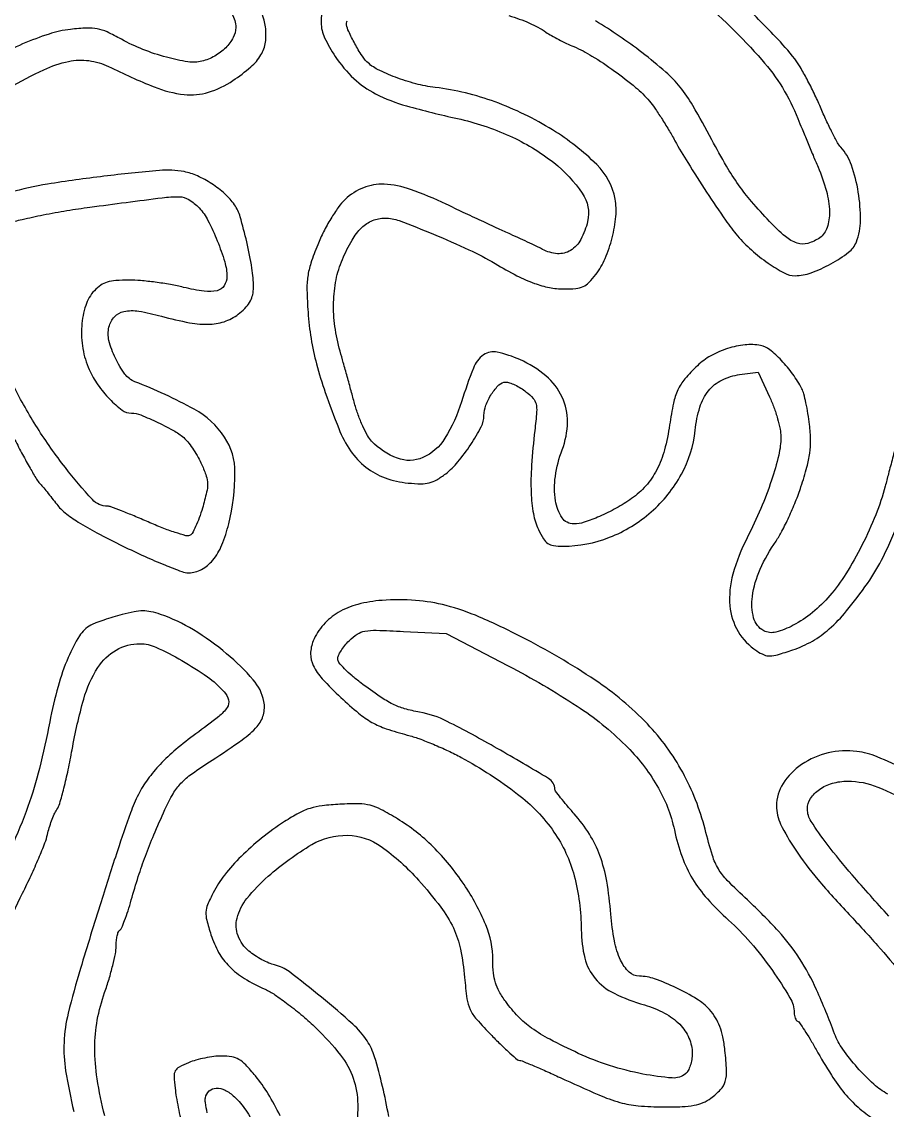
# Model space of a CAD drawing. Extents: x 0 to 2791, y 427 to 2463.
# Drawn here: x 1395.7 to 1591, y 1779.8 to 2025.3 of the extents above; entities that cross this region are included whole.
import ezdxf

# ---------------------------------------------------------------- set-up
doc = ezdxf.new("R2010")
doc.units = 0

msp = doc.modelspace()

# ---------------------------------------------------------------- linework, layer by layer
for points in [[(1392.807144, 2010.38686, -0.017841), (1400.704283, 2014.451923, -0.057761), (1406.284974, 2016.328016, -0.085255), (1410.860507, 2016.505702, -0.080938), (1415.323006, 2015.160372, 0.01763), (1425.614984, 2010.57565, 0.06803), (1432.381686, 2008.862459, 0.10271), (1437.830773, 2009.368398, 0.074234), (1443.351714, 2012.004603, 0.028286), (1447.397938, 2015.082043, 0.080034), (1449.688616, 2017.778128, 0.10251), (1450.702261, 2020.641422, 0.06742), (1450.706831, 2024.14907, 0.126215), (1448.495963, 2029.613879, 0.079446), (1443.557022, 2034.467627, 0.073803), (1436.93072, 2037.840244, 0.081043), (1429.82248, 2039, -0.080225), (1424.40396, 2039.875033, -0.023099), (1416.452804, 2042.926143, -0.024024), (1408.473267, 2046.885888, -0.046338), (1402.597157, 2050.917023, -0.066399), (1399.817159, 2053.935455, -0.019118), (1396.366138, 2059.278668, -0.019898), (1393.159534, 2065.212403, -0.033613)], [(1548.065876, 2030.984053, -0.038385), (1562.706672, 2016.689555, -0.08521), (1570.83892, 2003.444041, 0.002183), (1571.779664, 2001.122343, 0.001087), (1572.990303, 1998.189812, 0.001079), (1574.257471, 1995.15767, 0.001589), (1575.384839, 1992.5, -0.033914), (1577.279461, 1987.084866, -0.061111), (1577.9659, 1982.439053, -0.08284), (1577.457144, 1978.846498, -0.164922), (1575.777494, 1976.556704, -0.084906), (1573.111491, 1975.296364, -0.147834), (1570.686286, 1975.348128, -0.09879), (1568.027016, 1976.841988, -0.025433), (1564.438618, 1980.25, -0.01241), (1560.413719, 1984.698019, -0.023793), (1557.45177, 1988.490064, -0.022082), (1554.726682, 1992.728751, -0.009202), (1551.413879, 1998.667786, 0.008249), (1547.146782, 2006.352034, 0.038109), (1544.278907, 2010.547737, 0.045059), (1541.030231, 2013.926165, 0.01459), (1535.657204, 2018.322358, 0.029124), (1525.169492, 2025.47167, 0.038372)], [(1463.869467, 2028.126861, 0.120358), (1463.239807, 2025.065576, 0.100365), (1464.058597, 2021.672262, 0.038595), (1466.453697, 2017.430128, 0.055917), (1470.663715, 2012.460649, 0.071731), (1475.560008, 2009.016549, 0.049562), (1482.550896, 2006.298996, 0.013693), (1494, 2003.44467, -0.051408), (1505.765257, 1999.550132, -0.061414), (1515.745571, 1993.498699, -0.075235), (1522.197918, 1986.612316, -0.210716), (1523.40225, 1980.258629, -0.065388), (1521.873775, 1976.180821, -0.132092), (1519.547902, 1973.693522, -0.157961), (1516.595296, 1972.961802, -0.106621), (1513.236431, 1973.938011, 0.011737), (1512.237363, 1974.447783, 0.002236), (1510.394452, 1975.324113, 0.002384), (1508.233009, 1976.327531, 0.002189), (1506, 1977.33945, -0.002826), (1503.270729, 1978.580445, -0.00107), (1499.471875, 1980.343621, -0.00106), (1495.348767, 1982.278679, -0.001294), (1491.5, 1984.107134, 0.02594), (1483.452895, 1987.454784, 0.073965), (1477.516236, 1988.625477, 0.106411), (1472.806265, 1987.841264, 0.098508), (1468.68676, 1985.181015, 0.043703), (1467.14417, 1983.399579, 0.020181), (1465.447641, 1980.84348, 0.019385), (1463.824322, 1977.9197, 0.021341), (1462.487841, 1974.969797, 0.014929), (1460.951696, 1970.798613, 0.045058), (1460.252958, 1967.853571, 0.041917), (1460.067391, 1964.718034, 0.011609), (1460.303628, 1959.788783, 0.02246), (1460.999733, 1953.815802, 0.024339), (1462.217804, 1948.089717, 0.020208), (1464.190291, 1941.68318, 0.00931), (1467.246289, 1933.507381, 0.055902), (1469.89425, 1928.519131, 0.076838), (1473.361168, 1924.820539, 0.079073), (1477.700185, 1922.413225, 0.063313), (1482.919738, 1921.23369, 0.020552), (1485.775624, 1921.077334, 0.064395), (1487.681528, 1921.297518, 0.071905), (1489.352271, 1921.978811, 0.030221), (1491.372159, 1923.334693, 0.056858), (1494.129723, 1925.983035, 0.027783), (1497.031265, 1929.909098, 0.02559), (1499.373282, 1933.90874, 0.120215), (1500, 1936.47773, -0.092785), (1500.430981, 1938.780209, -0.051651), (1501.736416, 1941.329326, -0.052217), (1503.39914, 1943.381936, -0.198969), (1504.890821, 1944, -0.081767), (1505.786527, 1943.852535, -0.028649), (1507.00015, 1943.36269, -0.027547), (1508.297338, 1942.660777, -0.02887), (1509.48844, 1941.830433, -0.040156), (1511.098974, 1940.339706, -0.130939), (1511.768564, 1939.063977, -0.076903), (1511.894063, 1937.25967, -0.008271), (1511.4722, 1933.080433, 0.012429), (1510.745671, 1925.230171, 0.026092), (1510.652218, 1919.104989, 0.033741), (1511.152251, 1914.331551, 0.068864), (1512.296917, 1910.75, 0.025073), (1513.440158, 1908.642246, 0.108169), (1514.41909, 1907.617678, 0.117019), (1515.695548, 1907.137663, 0.03169), (1517.865416, 1907, 0.094177), (1528.354246, 1908.993284, 0.086274), (1537.746852, 1914.722525, 0.087328), (1544.566279, 1923.211966, 0.099927), (1547.671786, 1933.133922, -0.048049), (1548.728946, 1938.344608, -0.094815), (1550.69143, 1942.066301, -0.109999), (1553.661448, 1944.455089, -0.081413), (1557.706027, 1945.687515), (1561.912053, 1946.251542), (1564.456027, 1940.689848, -0.020397), (1565.429882, 1938.308582, -0.017956), (1566.252708, 1935.753221, -0.018326), (1566.827502, 1933.393789, -0.050621), (1567, 1931.694349, -0.058413), (1566.510264, 1927.516607, -0.022132), (1564.897649, 1921.858342, -0.020423), (1562.472617, 1915.468795, -0.017153), (1559.40077, 1908.907741, 0.049263), (1556.183702, 1900.704478, 0.090167), (1555.501209, 1893.575496, 0.113107), (1557.361287, 1887.761913, 0.114455), (1561.561571, 1883.3677, 0.044565), (1563.205286, 1882.488917, 0.108148), (1564.550025, 1882.235261, 0.065376), (1566.262657, 1882.51092, 0.009109), (1569.693569, 1883.603773, 0.047845), (1574.111731, 1885.588497, 0.052489), (1577.925438, 1888.326738, 0.0404), (1581.803328, 1892.386804, 0.015479), (1586.53734, 1898.604532, 0.04177), (1590.141266, 1904.667637, 0.019717), (1593.801104, 1913.011109, 0.019732)], [(1505.61406, 2026.664534, -0.030158), (1510.284495, 2024.978967, -0.048127), (1514, 2022.9355, 0.02003), (1515.223873, 2022.169971, 0.009259), (1516.871136, 2021.269244, 0.009154), (1518.639719, 2020.385147, 0.012566), (1520.263442, 2019.659802, -0.039552), (1524.384595, 2017.545343, -0.017681), (1529.457778, 2014.159773, -0.017566), (1534.232508, 2010.462033, -0.044329), (1537.346126, 2007.365238, -0.02333), (1538.533476, 2005.812576, -0.008502), (1540.072453, 2003.510088, -0.008408), (1541.672932, 2000.930893, -0.009944), (1543.095753, 1998.438256, 0.015004), (1545.975902, 1993.509057, 0.005865), (1550.233581, 1986.874287, 0.005352), (1554.52603, 1980.504376, 0.024939), (1557.21829, 1976.988782, 0.036361), (1560.345314, 1973.803044, 0.029225), (1564.129151, 1970.844648, 0.028167), (1567.781643, 1968.611192, 0.123752), (1570.213242, 1968, 0.088416), (1573.819719, 1968.642767, 0.037508), (1578.304431, 1970.687229, 0.03621), (1582.292132, 1973.271989, 0.140919), (1584.038591, 1975.601501, 0.088552), (1584.962259, 1980.491811, 0.043254), (1584.476095, 1986.841248, 0.043299), (1582.924812, 1992.93137, 0.100234), (1580.527125, 1996.970027, -0.058164), (1579.798983, 1997.99133, -0.008237), (1578.590201, 2000.275706, -0.009293), (1577.249007, 2003.04062, -0.007793), (1575.927687, 2006.019674, 0.011768), (1574.51798, 2009.131038, 0.010507), (1572.911492, 2012.29392, 0.010603), (1571.347845, 2015.075095, 0.031907), (1570.124232, 2016.87452, 0.02642), (1565.740887, 2021.935221, 0.006826), (1558.14444, 2029.609887, 0.006979)], [(1443.153543, 2027.040965, -0.135877), (1444, 2023.983687, -0.124255), (1443.421927, 2021.693437, -0.07327), (1441.725364, 2019.418402, -0.066779), (1439.24528, 2017.531485, -0.067887), (1436.369052, 2016.377778, -0.100091), (1433.211527, 2016.231204, -0.028158), (1428.362695, 2017.261813, -0.028017), (1423.057164, 2019.030335, -0.03162), (1418.200247, 2021.322763, 0.017301), (1414.969728, 2022.96218, 0.061065), (1412.759037, 2023.677728, 0.059808), (1410.417381, 2023.845632, 0.016136), (1406.700247, 2023.547019, 0.050146), (1401.866089, 2022.503302, 0.023905), (1395.907576, 2020.256079, 0.023916), (1390.165338, 2017.437695, 0.047978)], [(1593.992241, 1933.654114, 0.000015), (1593.15906, 1930.477903, 0.00001), (1592.204705, 1926.839021, 0.00001), (1591.279168, 1923.309447, 0.00002), (1590.542643, 1920.5, -0.031271), (1588.430299, 1914.101641, -0.022035), (1585.302569, 1907.199189, -0.022289), (1581.670504, 1900.767795, -0.038721), (1578.030075, 1895.837923, -0.042479), (1574.118615, 1892.026671, -0.049884), (1569.812969, 1889.157307, -0.057447), (1565.861424, 1887.609272, -0.18973), (1563.134283, 1887.928134, -0.209806), (1560.862044, 1890.821166, -0.097566), (1560.581372, 1895.683866, -0.071007), (1562.324903, 1901.778426, -0.046357), (1565.920819, 1908.161121, 0.031318), (1567.256652, 1910.374068, 0.012577), (1568.811613, 1913.549779, 0.012388), (1570.320317, 1917.065168, 0.015319), (1571.542175, 1920.412595, 0.011791), (1572.89196, 1924.842357, 0.033943), (1573.543387, 1927.985972, 0.040072), (1573.707053, 1930.886388, 0.022446), (1573.464712, 1934.412595, 0.011707), (1573.123408, 1936.889795, 0.012425), (1572.672042, 1939.299325, 0.012096), (1572.182683, 1941.35029, 0.054353), (1571.740702, 1942.5, 0.038147), (1569.712364, 1945.79448, 0.033445), (1567.12326, 1948.899822, 0.033883), (1564.487949, 1951.311911, 0.121741), (1562.431931, 1952.257763, 0.074676), (1558.913303, 1952.397906, 0.050138), (1554.969905, 1951.559627, 0.049348), (1551.193665, 1949.926122, 0.064432), (1548.167923, 1947.694084, 0.025237), (1545.346669, 1944.702331, 0.066816), (1543.757383, 1942.234679, 0.058549), (1542.762156, 1939.249302, 0.016035), (1541.907924, 1934.353659, -0.031568), (1540.742281, 1928.713432, -0.052492), (1538.980688, 1924.195761, -0.060326), (1536.535534, 1920.600062, -0.06225), (1533.325888, 1917.734863, -0.024602), (1529.840318, 1915.572706, -0.023022), (1526.082571, 1913.710963, -0.023235), (1522.629559, 1912.381605, -0.080431), (1520.272665, 1912, -0.25062), (1517.625501, 1913.41579, -0.108983), (1516.132733, 1917.248116, -0.075564), (1516.11355, 1922.747244, -0.053247), (1517.66818, 1928.741883, 0.086631), (1518.850975, 1934.982527, 0.113863), (1517.633424, 1940.631953, 0.107807), (1513.983539, 1945.395417, 0.071556), (1508.125991, 1949.062417, 0.048852), (1502.97992, 1950.761174, 0.21459), (1499.9212, 1950.1362, 0.14378), (1497.615646, 1947.170879, 0.018927), (1494.9485, 1939.568685, -0.063497), (1491.206135, 1931.330442, -0.152155), (1486.196634, 1926.975778, -0.195487), (1480.492191, 1926.81896, -0.111939), (1474.6501, 1930.659645, -0.066173), (1473.721806, 1931.921863, -0.019728), (1472.652366, 1934.066798, -0.019412), (1471.62994, 1936.595378, -0.019851), (1470.8151, 1939.177007, 0.000669), (1470.042924, 1941.995837, 0.000436), (1469.144083, 1945.248825, 0.000438), (1468.261694, 1948.420657, 0.000836), (1467.546054, 1950.967928, -0.034784), (1466.377243, 1956.560825, -0.040436), (1466.075087, 1961.984953, -0.043013), (1466.643028, 1967.073512, -0.051818), (1468.067349, 1971.667095, -0.028931), (1470.236179, 1976.022068, -0.070156), (1472.433646, 1978.853566, -0.095478), (1474.857771, 1980.442992, -0.097803), (1477.67814, 1981, -0.090479), (1480.872562, 1980.417173, -0.007707), (1488.657362, 1977.340753, -0.011146), (1496.59155, 1973.854029, -0.023979), (1502.5, 1970.745732, 0.013661), (1507.457456, 1968.005708, 0.030929), (1511.376935, 1966.275265, 0.039836), (1514.770888, 1965.320251, 0.048704), (1518.050789, 1965, 0.02261), (1520.74315, 1965.121812, 0.083842), (1522.380683, 1965.553434, 0.092858), (1523.697031, 1966.473841, 0.031449), (1525.231545, 1968.25, 0.06146), (1527.346872, 1971.886124, 0.038238), (1528.93697, 1976.563614, 0.038507), (1529.779228, 1981.347482, 0.070804), (1529.60535, 1985.290126, 0.153675), (1525.455624, 1993.062394, 0.055216), (1515.470044, 2000.894236, 0.051133), (1502.508363, 2007.197164, 0.056999), (1489, 2010.453576, -0.033011), (1484.614727, 2011.290925, -0.026416), (1480.029849, 2012.746915, -0.02662), (1476.019583, 2014.506797, -0.079827), (1473.602421, 2016.254722, -0.056543), (1472.273631, 2017.923594, -0.018169), (1470.689587, 2020.670203, -0.015529), (1469.32064, 2023.463089, -0.106572), (1469, 2024.95034, -0.11766), (1469.127242, 2025.48357, -0.027998)], [(1394.140582, 1931.002075, 0.004964), (1395.902519, 1927.649857, 0.006395), (1397.591053, 1924.607191, 0.004978), (1399.060293, 1922.096046, 0.054513), (1399.765131, 1921.165515, -0.014567), (1400.419198, 1920.431764, -0.003872), (1401.418528, 1919.223827, -0.003923), (1402.533948, 1917.831943, -0.004032), (1403.61715, 1916.435296, 0.063217), (1405.493665, 1914.530306, 0.025946), (1408.46256, 1912.434084, 0.019284), (1412.659726, 1910.006703, 0.007876), (1418.53545, 1907.021855, 0.007417), (1423.441566, 1904.715521, 0.009793), (1427.982058, 1902.76892, 0.007516), (1431.814412, 1901.280726, 0.089077), (1433.377667, 1901, 0.124229), (1436.292387, 1901.735539, 0.098145), (1438.808981, 1903.81278, 0.074092), (1440.866125, 1907.266749, 0.038207), (1442.418021, 1912.063889, 0.057677), (1443.826612, 1923.621755, 0.148623), (1441.454471, 1931.598946, 0.122038), (1434.641451, 1937.867457, 0.03305), (1421.246685, 1944.089347, -0.142551), (1418.987661, 1945.813688, -0.048099), (1416.838743, 1949.402604, -0.048217), (1415.397788, 1953.386833, -0.124785), (1415.390561, 1956.419981, -0.125411), (1416.645267, 1958.741897, -0.156832), (1418.766193, 1959.941445, -0.09278), (1422.109139, 1960.003514, -0.025931), (1427.237342, 1958.865816, 0.021096), (1433.599453, 1957.389714, 0.056725), (1438.225352, 1957.053901, 0.079387), (1441.829448, 1957.781874, 0.085649), (1444.923275, 1959.588894, 0.033635), (1446.363377, 1960.976262, 0.061455), (1447.30198, 1962.30769, 0.068724), (1447.823649, 1963.718998, 0.05426), (1448, 1965.339267, 0.040708), (1447.646211, 1969.677538, 0.015748), (1446.48091, 1975.601359, 0.013566), (1445.014996, 1981.274636, 0.082945), (1443.715791, 1983.995378, 0.056976), (1441.556399, 1986.433518, 0.037847), (1438.594048, 1988.715882, 0.038027), (1435.348251, 1990.509308, 0.060907), (1432.334716, 1991.46503, 0.068617), (1426.787751, 1991.73386, 0.007754), (1414.241449, 1990.423048, 0.009955), (1401.549198, 1988.64068, 0.029804), (1393, 1986.737728, -0.036587)], [(1392.606757, 1979.793669, -0.023701), (1395.783161, 1980.685661, -0.007666), (1400.560169, 1981.709058, -0.007624), (1405.91406, 1982.685868, -0.008491), (1411.106757, 1983.461289, -0.000934), (1427.432078, 1985.585388, -0.033818), (1431.215746, 1985.812319, -0.137879), (1433.434727, 1985.170067, -0.066013), (1435.746475, 1983.2714, -0.068947), (1437.733974, 1980.449916, -0.023062), (1439.841668, 1975.852876, -0.022894), (1441.51203, 1971.100543, -0.073184), (1442, 1967.784553, -0.147813), (1441.383768, 1965.745602, -0.187488), (1439.787524, 1964.622525, -0.096241), (1436.895212, 1964.476167, -0.024182), (1432.238107, 1965.3703, 0.015689), (1429.251391, 1965.996487, 0.010875), (1425.841461, 1966.524201, 0.010979), (1422.540883, 1966.888185, 0.022091), (1419.924314, 1967.002615, 0.016982), (1416.923116, 1966.899244, 0.056933), (1414.990995, 1966.543397, 0.07738), (1413.521464, 1965.832937, 0.053006), (1412.114658, 1964.622048, 0.110486), (1410.144421, 1961.290852, 0.061898), (1409.249689, 1956.648316, 0.057927), (1409.499784, 1951.545548, 0.064479), (1410.925169, 1946.828878, 0.047851), (1412.874767, 1943.407063, 0.039059), (1415.563727, 1940.159585, 0.039151), (1418.350937, 1937.700843, 0.162561), (1420.449607, 1937, -0.096041), (1422.577142, 1936.587536, -0.015611), (1426.447471, 1934.88598, -0.017604), (1430.253388, 1932.901531, -0.05888), (1432.51839, 1931.238057, -0.043477), (1433.419314, 1930.237029, -0.017526), (1434.475015, 1928.729339, -0.017186), (1435.504666, 1927.017257, -0.020865), (1436.344906, 1925.343937, -0.023085), (1437.346789, 1922.817019, -0.079364), (1437.649399, 1921.084443, -0.06328), (1437.431652, 1919.146152, -0.011163), (1436.486379, 1915.60114, -0.016642), (1435.756521, 1913.370298, -0.022476), (1434.940923, 1911.410786, -0.020402), (1434.145326, 1909.883174, -0.172541), (1433.565659, 1909.386822, -0.162289), (1432.723267, 1909.349197, -0.010155), (1430.310059, 1910.088945, -0.014144), (1427.425746, 1911.128885, -0.009977), (1424.243795, 1912.452796, 0.00471), (1421.072266, 1913.811733, 0.006649), (1418.21975, 1914.958009, 0.004061), (1415.807495, 1915.867858, 0.088368), (1415.065655, 1916, -0.210529), (1411.653899, 1917.503169, -0.019464), (1405.554981, 1924.716514, -0.024385), (1399.239289, 1933.672629, -0.0252), (1393.900165, 1943.105676, 0.05554)], [(1591.148471, 1783.423223, -0.066011), (1587.976592, 1785.635768, -0.026385), (1584.254735, 1789.419706, -0.026392), (1580.950918, 1793.576204, -0.065721), (1579.135373, 1797, 0.016324), (1575.048525, 1806.971716, 0.038929), (1571.217395, 1813.994105, 0.040897), (1566.463835, 1820.131722, 0.019769), (1559.46858, 1827.198999, -0.00995), (1554.909453, 1831.627694, -0.060306), (1552.894796, 1834.226003, -0.061356), (1551.573702, 1837.212188, -0.010506), (1549.897791, 1843.198999, 0.062173), (1544.845175, 1855.992894, 0.065635), (1536.873069, 1866.894954, 0.055134), (1525.11674, 1876.760389, 0.028435), (1508.538254, 1886.499763, 0.016472), (1498.980243, 1891.015391, 0.038012), (1491.475018, 1893.606543, 0.045646), (1484.565632, 1894.758602, 0.03637), (1477.005571, 1894.768286, 0.045793), (1471.557966, 1893.872661, 0.069443), (1467.129888, 1892.036237, 0.078764), (1463.774766, 1889.272768, 0.081823), (1461.490888, 1885.640499, 0.095486), (1460.883752, 1882.758529, 0.118263), (1461.475697, 1880.088817, 0.07294), (1463.534683, 1877.074361, 0.018477), (1467.724631, 1872.854345, 0.014844), (1471.729768, 1869.324976, 0.044839), (1474.722769, 1867.264005, 0.047048), (1477.95563, 1865.822676, 0.01764), (1482.715193, 1864.401934, -0.023485), (1485.319871, 1863.591168, -0.011187), (1488.591573, 1862.318052, -0.011062), (1491.957778, 1860.832547, -0.015434), (1494.894065, 1859.346238, -0.038189), (1507.590455, 1851.104134, -0.077652), (1515.7978, 1842.532185, -0.088311), (1520.362315, 1832.645172, -0.062529), (1521.968117, 1820.5, 0.058746), (1522.768635, 1814.073003, 0.114662), (1525.092844, 1809.492958, 0.104862), (1529.362829, 1806.152181, 0.043941), (1536.211363, 1803.518531, -0.050776), (1540.766802, 1801.695002, -0.078066), (1544.171808, 1799.17016, -0.091809), (1546.266386, 1796.067628, -0.103044), (1547, 1792.545719, -0.040809), (1546.88923, 1791.190795, -0.038884), (1546.55964, 1789.849042, -0.041426), (1546.0766, 1788.711004, -0.098785), (1545.500903, 1788.000749, -0.195696), (1542.503762, 1787.05317, -0.027008), (1535.892908, 1787.946345, -0.029941), (1528.365486, 1789.853675, -0.032135), (1521.301164, 1792.612142, -0.010903), (1514.857936, 1795.790985, -0.034661), (1510.764202, 1798.297622, -0.046331), (1507.733081, 1800.909888, -0.035008), (1504.911078, 1804.281451, -0.02751), (1503.442766, 1806.562639, -0.053334), (1502.578851, 1808.548531, -0.05168), (1502.13889, 1810.713413, -0.024312), (1502, 1813.568195, 0.098578), (1500.403702, 1821.58618, 0.049926), (1495.513546, 1830.692584, 0.047911), (1488.513197, 1839.20338, 0.060404), (1480.5, 1845.500658, 0.014411), (1476.764431, 1847.622571, 0.060018), (1474.352334, 1848.552219, 0.060076), (1471.789583, 1848.881965, 0.014457), (1467.5, 1848.792063, 0.016919), (1463.518858, 1848.458051, 0.046585), (1460.766998, 1847.86967, 0.048456), (1458.232895, 1846.796537, 0.01954), (1455, 1844.874036, 0.024579), (1449.806681, 1841.129402, 0.027503), (1445.206867, 1837.022437, 0.029745), (1441.475919, 1832.832174, 0.049104), (1438.920737, 1828.844631, 0.018322), (1437.661268, 1826.135012, 0.086393), (1437.278272, 1824.470104, 0.077064), (1437.457442, 1822.685736, 0.012866), (1438.410771, 1819.36583, 0.052344), (1440.144207, 1815.377054, 0.066704), (1442.562025, 1812.181725, 0.060079), (1445.946483, 1809.501397, 0.033344), (1450.61647, 1807.051504, -0.043938), (1452.824819, 1805.832742, -0.014311), (1455.857157, 1803.66457, -0.01414), (1459.104258, 1801.051463, -0.015475), (1462.099424, 1798.333821, -0.033091), (1467.633029, 1792.234833, -0.083799), (1470.51176, 1787.0085, -0.083065), (1471.529327, 1781.098655, -0.032109), (1471.033888, 1772.772707, 0.009806)], [(1414.428142, 1778.5, -0.021188), (1412.742861, 1786.890491, -0.038877), (1412.199001, 1793.836969, -0.044588), (1412.755764, 1800.09748, -0.040811), (1414.41648, 1806.355531, 0.012087), (1415.40544, 1809.372124, 0.012306), (1416.241091, 1812.415041, 0.012155), (1416.837064, 1815.091555, 0.048734), (1417, 1816.759254, -0.024572), (1417.060635, 1817.992314, -0.031398), (1417.242992, 1819.114847, -0.032647), (1417.506716, 1820.001545, -0.167249), (1417.827208, 1820.393209, 0.154906), (1418.229309, 1820.861163, 0.009301), (1418.933382, 1822.604245, 0.013232), (1419.690411, 1824.752391, 0.009341), (1420.431294, 1827.202226, -0.008442), (1422.018062, 1832.483356, -0.012027), (1423.618188, 1837.112367, -0.011285), (1425.516895, 1841.873897, -0.006283), (1428.033002, 1847.591334, -0.023692), (1429.872912, 1851.173343, -0.059943), (1431.6225, 1853.515255, -0.048212), (1434.095007, 1855.65371, -0.011195), (1438.652762, 1858.734105, 0.010951), (1445.469906, 1863.336675, 0.058085), (1448.813862, 1866.340038, 0.114517), (1450.247238, 1868.995746, 0.116595), (1450.351419, 1871.992905, 0.131303), (1447.957444, 1876.84301, 0.038076), (1441.94545, 1882.731968, 0.03811), (1434.451436, 1888.113332, 0.053749), (1427.014957, 1891.606891, 0.030437), (1424.876838, 1892.200787, 0.053031), (1423.048355, 1892.391854, 0.046218), (1421.055619, 1892.203552, 0.017836), (1418.344571, 1891.590896, 0.009456), (1416.301656, 1891.010449, 0.008972), (1414.245795, 1890.343531, 0.008958), (1412.449114, 1889.688613, 0.030993), (1411.323856, 1889.173322, 0.130901), (1408.728197, 1886.746872, 0.038982), (1406.19702, 1881.894795, 0.03302), (1403.901974, 1875.342073, 0.020379), (1402.038676, 1867.388559, -0.014136), (1399.708145, 1856.849951, -0.024788), (1397.108001, 1848.307684, -0.020172), (1393.316203, 1838.960581, -0.006346)], [(1478.514802, 1778.397533, 0.013), (1477.117886, 1785.14058, 0.015836), (1475.332741, 1791.799024, 0.07173), (1473.636387, 1795.432191, 0.064462), (1470.404355, 1799.201682, 0.01158), (1463.373943, 1805.245827, 0.009239), (1456.042234, 1811.036166, 0.108874), (1452.764444, 1812.551737, -0.04716), (1451.474634, 1812.965545, -0.022482), (1449.904006, 1813.723587, -0.022056), (1448.321387, 1814.669506, -0.029179), (1446.976045, 1815.67361, -0.127234), (1444.515608, 1819.133318, -0.155469), (1444.292012, 1823.079062, -0.107078), (1446.536647, 1827.550925, -0.042295), (1451.31925, 1832.551869, -0.047746), (1461.17822, 1839.706325, -0.140305), (1469.217488, 1841.789463, -0.149445), (1476.822105, 1839.252983, -0.056728), (1485.233638, 1831.69546, -0.0185), (1490.242698, 1825.607706, -0.052376), (1493.10004, 1820.914073, -0.059625), (1494.716283, 1816.086703, -0.029918), (1495.641515, 1809.712646, 0.013207), (1496.173194, 1804.931275, 0.075253), (1496.895975, 1802.485816, 0.072383), (1498.320055, 1800.322199, 0.011707), (1501.76459, 1796.625047, 0.006898), (1503.928112, 1794.469524, 0.010316), (1505.882154, 1792.652358, 0.005647), (1507.56292, 1791.186536, 0.17833), (1508.069294, 1791, -0.097533), (1508.636472, 1790.888301, -0.002429), (1511.083891, 1789.871508, -0.005143), (1513.947991, 1788.630416, -0.003471), (1517.19087, 1787.158327, 0.005802), (1525.899749, 1783.253846, 0.033184), (1530.667026, 1781.54859, 0.047879), (1534.82963, 1780.784714, 0.020489), (1540.485942, 1780.530949, 0.010246), (1544.739151, 1780.60168, 0.036143), (1547.455067, 1780.899921, 0.054691), (1549.447313, 1781.49639, 0.059081), (1551.2075, 1782.5, 0.045434), (1553.406404, 1784.456102, 0.117135), (1554.455257, 1786.289003, 0.08387), (1554.752056, 1788.767145, 0.016128), (1554.387451, 1793.292032, 0.020576), (1553.914265, 1796.344296, 0.04237), (1553.247663, 1798.665636, 0.049206), (1552.277682, 1800.610401, 0.039907), (1550.883748, 1802.479623, 0.075317), (1548.064524, 1804.853801, 0.026242), (1543.386428, 1807.39181, 0.025862), (1538.51199, 1809.412052, 0.085506), (1535.099074, 1810, -0.193894), (1532.758837, 1810.942967, -0.093421), (1530.852648, 1813.621954, -0.06106), (1529.452066, 1817.99196, -0.027119), (1528.642362, 1824, 0.022778), (1527.704401, 1831.447309, 0.044909), (1526.169054, 1837.205104, 0.051662), (1523.806789, 1842.050987, 0.042608), (1520.362696, 1846.657718, -0.005983), (1518.709737, 1848.560802, -0.008878), (1517.311811, 1850.270337, -0.004734), (1516.177716, 1851.736947, -0.153068), (1516.027056, 1852.156195, 0.251819), (1514.586933, 1854.588433, 0.006195), (1503.018284, 1861.373505, 0.011711), (1491.691894, 1867.482348, 0.074174), (1485.5, 1869.555799, -0.025384), (1482.098514, 1870.337213, -0.046432), (1479.446455, 1871.363904, -0.03527), (1476.587307, 1873.049399, -0.009198), (1472.25, 1876.156171, -0.017219), (1470.239351, 1877.763582, -0.023166), (1468.542188, 1879.361094, -0.02132), (1467.286186, 1880.77399, -0.172699), (1467, 1881.57785, -0.110859), (1467.169074, 1882.331041, -0.030276), (1467.759105, 1883.405553, -0.029054), (1468.595119, 1884.574637, -0.026636), (1469.584188, 1885.675097, -0.051522), (1471.411516, 1887.160192, -0.102535), (1473.139013, 1887.840451, -0.049842), (1475.713469, 1888.024006, -0.005082), (1481.834188, 1887.787718), (1491.5, 1887.31615), (1505.5, 1880.01313, -0.024256), (1521.019342, 1870.934364, -0.050386), (1531.927421, 1862.140399, -0.064598), (1539.046491, 1853.016484, -0.080046), (1542.975642, 1843, 0.032687), (1544.712094, 1836.948174, 0.049325), (1547.062939, 1831.997713, 0.047352), (1550.415118, 1827.462805, 0.027354), (1555.218927, 1822.663596, -0.033358), (1560.154422, 1817.613083, -0.022857), (1565.079718, 1811.286319, -0.019299), (1569.062573, 1805.169692, -0.135468), (1570, 1801.77322, 0.045717), (1570.058576, 1801.133927, 0.051153), (1570.232358, 1800.540675, 0.057874), (1570.48766, 1800.076438, 0.13928), (1570.791006, 1799.833333, -0.14268), (1571.23116, 1799.475744, -0.006387), (1572.334938, 1797.835417, -0.010301), (1573.593621, 1795.823008, -0.007146), (1574.93617, 1793.5, 0.013978), (1578.3953, 1787.699105, 0.031761), (1581.39767, 1783.57398, 0.039513), (1584.434442, 1780.452501, 0.038653), (1587.945781, 1777.822293, 0.117901)], [(1391.679943, 1819.840614, -0.010735), (1395.902491, 1828.759175, 0.007408), (1397.82172, 1832.744055, 0.008134), (1399.561041, 1836.662449, 0.007673), (1400.940225, 1840.054834, 0.0401), (1401.517655, 1841.985333, -0.02161), (1401.903605, 1843.473861, -0.016535), (1402.448556, 1845.064965, -0.016813), (1403.059214, 1846.522839, -0.037455), (1403.641027, 1847.574891, 0.074764), (1404.285616, 1848.977461, 0.008168), (1405.218661, 1852.412817, 0.009849), (1406.187514, 1856.566198, 0.007804), (1407.075591, 1861.089558, -0.0236), (1409.690549, 1872.491297, -0.074423), (1412.888876, 1879.630001, -0.120667), (1417.027875, 1883.57054, -0.130907), (1422.394142, 1885, -0.108128), (1425.996722, 1884.211706, -0.02193), (1431.849997, 1881.203825, -0.024076), (1437.611502, 1877.537765, -0.057395), (1441.388012, 1874.161547, -0.121255), (1442.363636, 1872.311582, -0.212282), (1442.068592, 1870.636804, -0.078398), (1440.155651, 1868.580143, -0.008611), (1435.001186, 1864.678817, 0.017384), (1430.481805, 1861.131768, 0.028003), (1426.922211, 1857.774241, 0.032263), (1424.153597, 1854.447636, 0.039447), (1422.036272, 1851, 0.032663), (1420.253758, 1846.860277, 0.00492), (1417.312441, 1838.313606, 0.004633), (1413.597099, 1826.807996, 0.002115), (1408.94749, 1811.715567, 0.013673), (1406.201252, 1801.686446, 0.048362), (1405.249002, 1795.086, 0.052033), (1405.61696, 1788.675754, 0.017623), (1407.444073, 1779.5, -0.00748)], [(1595.340007, 1856.521861, 0.018847), (1588.738548, 1859.491167, 0.062999), (1584.157674, 1860.705677, 0.091674), (1577.661326, 1860.383814, 0.090969), (1571.690151, 1857.761667, 0.100748), (1567.495061, 1853.476341, 0.144478), (1566, 1848.410334, 0.114627), (1566.955847, 1844.295721, 0.033543), (1570.223805, 1838.635144, 0.027535), (1575.349581, 1831.831889, 0.014568), (1582.39576, 1823.956492, -0.008997), (1588.788449, 1816.969716, -0.011784), (1594.359446, 1810.348402, -0.012802)], [(1591.35552, 1823.573627, -0.006185), (1583.086074, 1832.85387, -0.016328), (1577.470987, 1839.757321, -0.018259), (1573.823637, 1844.935242, -0.1453), (1573, 1847.709663, -0.144661), (1573.703438, 1850.090122, -0.097758), (1575.686024, 1852.136555, -0.083191), (1578.628787, 1853.523202, -0.068932), (1582.064451, 1853.995815, -0.095326), (1588.898678, 1852.674213, -0.05316), (1596.415208, 1848.690827, -0.043951)], [(1454.005473, 1778.533251, 0.024088), (1451.307255, 1783.467064, 0.034479), (1448.42059, 1787.531605, 0.016951), (1446.254395, 1789.99956, 0.070986), (1444.715994, 1791.230405, 0.092586), (1443.107958, 1791.814488, 0.040964), (1440.847419, 1792, 0.030583), (1439.090473, 1791.892433, 0.018621), (1437.03634, 1791.561921, 0.018634), (1435.016645, 1791.080416, 0.03113), (1433.366498, 1790.508666, 0.023538), (1431.208798, 1789.485348, 0.14914), (1430.360142, 1788.635647, 0.134903), (1430.086476, 1787.414697, 0.017992), (1430.309223, 1784.758666, 0.011863), (1430.591446, 1782.803738, 0.006551), (1431.024052, 1780.429108, 0.006528), (1431.525818, 1778.03222, 0.010427)], [(1437.561493, 1779.222198, -0.012256), (1437.144637, 1781.493415, -0.087034), (1437.16318, 1782.60881, -0.160791), (1438.010648, 1784.127066, -0.1787), (1439.55804, 1784.761629, -0.127513), (1441.587456, 1784.311742, -0.069871), (1443.686529, 1782.840505, -0.058042), (1446.272837, 1779.794729, -0.042709), (1448.407711, 1775.911624, -0.032825)]]:
    msp.add_lwpolyline(points, format="xyb")

doc.saveas('drawing.dxf')
